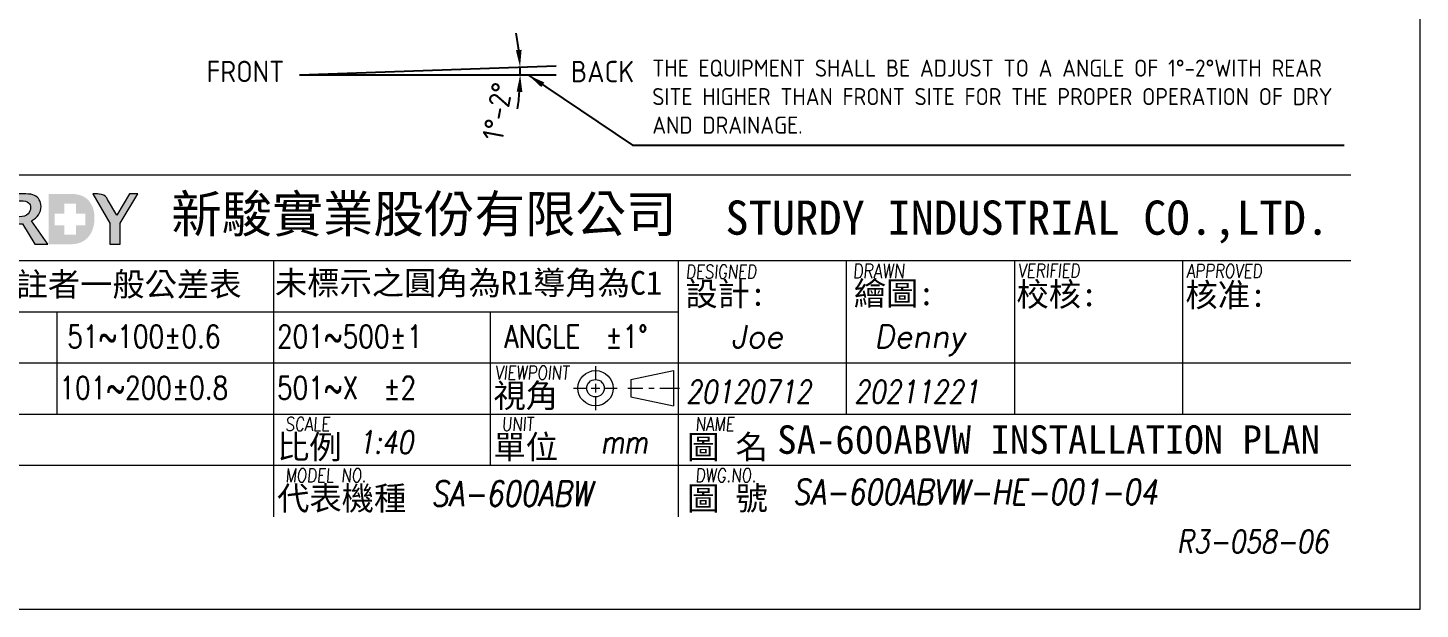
# Model space of a CAD drawing. Header units: millimetres. Extents: x -232689 to -212764, y -30313 to -8108.
# Drawn here: x -217650 to -212764, y -30313 to -28274 of the extents above; entities that cross this region are included whole.
import ezdxf

# ---------------------------------------------------------------- set-up
doc = ezdxf.new("R2010")
doc.units = ezdxf.units.MM
doc.layers.get('0').update_dxf_attribs({"lineweight": 25})
for name, color, linetype, lineweight in [('D', 3, 'Continuous', 13), ('F', 7, 'Continuous', 15), ('T', 4, 'Continuous', 15)]:
    doc.layers.add(name, color=color, linetype=linetype, lineweight=lineweight)
doc.styles.get("Standard").update_dxf_attribs({"font": 'KAIU.TTF'})
doc.styles.add('STU25', font='isocp2.shx')
doc.styles.add('Text', font='romans.shx', dxfattribs={"width": 0.8, "oblique": 10})
doc.dimstyles.new('STU25', dxfattribs={"dimscale": 30, "dimtxt": 2.5, "dimasz": 2, "dimexe": 0.6, "dimexo": 1, "dimgap": 1, "dimtad": 1, "dimdsep": 46, "dimtxsty": 'STU25', "dimcen": 2, "dimazin": 2, "dimtfac": 1, "dimtmove": 0, "dimatfit": 3, "dimfxl": 0, "dimtolj": 1, "dimtzin": 0, "dimarcsym": 0})
doc.dimstyles.new('STU25$7', dxfattribs={"dimscale": 30, "dimtxt": 2.5, "dimasz": 2, "dimexe": 1.25, "dimexo": 0.625, "dimgap": 1, "dimtad": 0, "dimdec": 4, "dimdsep": 46, "dimtxsty": 'STU25', "dimcen": 2.5, "dimazin": 2, "dimtfac": 1, "dimtdec": 4, "dimtmove": 0, "dimatfit": 3, "dimfxl": 0, "dimtolj": 1, "dimtzin": 0, "dimarcsym": 0})

# ---------------------------------------------------------------- blocks, each defined once
blk = doc.blocks.new('*D17')
at = {"layer": 'D', "color": 0, "lineweight": -2}
for start, end in [(6.4401, 10.8803), (0, 2), (351.1197, 355.5599)]:
    blk.add_arc((-216696.7, -28438.7), 774.4, start, end, dxfattribs=at)
at = {"layer": 'D', "color": 0}
for points in [[(-215937.1, -28352.5), (-215917.2, -28351.1), (-215922.7, -28411.6)], [(-215914.6, -28499), (-215934.6, -28498.2), (-215922.2, -28438.7)]]:
    blk.add_solid(points, dxfattribs=at)
at = {"layer": 'Defpoints', "color": 0}
for p in [(-215922.4, -28420.6), (-215796.2, -28407.2), (-216696.7, -28438.7), (-216696.7, -28438.7), (-215795.7, -28438.7)]:
    blk.add_point(p, dxfattribs=at)
at = {"layer": 'D', "color": 0, "insert": (-216001.5, -28567.2), "char_height": 75, "attachment_point": 5, "rotation": 79.526, "style": 'STU25'}
blk.add_mtext('1%%D-2%%D', dxfattribs=at)
blk = doc.blocks.new('新駿LOGO')
at = {"layer": 'F'}
h = blk.add_hatch(color=256, dxfattribs=at)
edge = h.paths.add_edge_path()
edge.add_spline(control_points=[(-518.54, -443.62), (-518.54, -443.62), (-518.54, -439.2), (-518.54, -439.2), (-518.54, -439.2), (-516.88, -439.2), (-516.88, -439.2), (-516.55, -439.2), (-516.29, -439.25), (-516.11, -439.33), (-515.93, -439.41), (-515.79, -439.54), (-515.69, -439.72), (-515.59, -439.89), (-515.54, -440.08), (-515.54, -440.3), (-515.54, -440.56), (-515.61, -440.8), (-515.76, -441.03), (-515.91, -441.26), (-516.12, -441.44), (-516.39, -441.56), (-516.39, -441.56), (-514.95, -443.62), (-514.95, -443.62), (-514.95, -443.62), (-516.07, -443.62), (-516.07, -443.62), (-516.07, -443.62), (-517.17, -441.81), (-517.17, -441.81), (-517.17, -441.81), (-517.67, -441.81), (-517.67, -441.81), (-517.67, -441.81), (-517.67, -443.62), (-517.67, -443.62), (-517.67, -443.62), (-518.54, -443.62), (-518.54, -443.62)], knot_values=[0, 0, 0, 0, 1, 1, 1, 2, 2, 2, 3, 3, 3, 4, 4, 4, 5, 5, 5, 6, 6, 6, 7, 7, 7, 8, 8, 8, 9, 9, 9, 10, 10, 10, 11, 11, 11, 12, 12, 12, 13, 13, 13, 13], degree=3, periodic=1)
edge = h.paths.add_edge_path(flags=16)
edge.add_spline(control_points=[(-517.67, -441.21), (-517.67, -441.21), (-517.46, -441.21), (-517.46, -441.21), (-517.08, -441.21), (-516.82, -441.13), (-516.68, -440.96), (-516.53, -440.8), (-516.46, -440.61), (-516.46, -440.4), (-516.46, -440.22), (-516.52, -440.08), (-516.63, -439.97), (-516.75, -439.86), (-516.99, -439.81), (-517.35, -439.81), (-517.35, -439.81), (-517.67, -439.81), (-517.67, -439.81), (-517.67, -439.81), (-517.67, -441.21), (-517.67, -441.21)], knot_values=[0, 0, 0, 0, 1, 1, 1, 2, 2, 2, 3, 3, 3, 4, 4, 4, 5, 5, 5, 6, 6, 6, 7, 7, 7, 7], degree=3, periodic=1)
h = blk.add_hatch(color=256, dxfattribs=at)
edge = h.paths.add_edge_path()
edge.add_spline(control_points=[(-514.87, -443.62), (-514.87, -443.62), (-513.05, -443.62), (-513.05, -443.62)], knot_values=[-9, -9, -9, -9, -8, -8, -8, -8], degree=3, periodic=0)
edge.add_spline(control_points=[(-513.05, -443.62), (-512.51, -443.62), (-512.09, -443.52), (-511.79, -443.32)], knot_values=[-8, -8, -8, -8, -7, -7, -7, -7], degree=3, periodic=0)
edge.add_spline(control_points=[(-511.79, -443.32), (-511.48, -443.12), (-511.25, -442.85), (-511.09, -442.5)], knot_values=[-7, -7, -7, -7, -6, -6, -6, -6], degree=3, periodic=0)
edge.add_spline(control_points=[(-511.09, -442.5), (-510.93, -442.15), (-510.85, -441.76), (-510.85, -441.32)], knot_values=[-6, -6, -6, -6, -5, -5, -5, -5], degree=3, periodic=0)
edge.add_spline(control_points=[(-510.85, -441.32), (-510.85, -440.87), (-510.93, -440.49), (-511.1, -440.17)], knot_values=[-5, -5, -5, -5, -4, -4, -4, -4], degree=3, periodic=0)
edge.add_spline(control_points=[(-511.1, -440.17), (-511.27, -439.85), (-511.49, -439.61), (-511.78, -439.45)], knot_values=[-4, -4, -4, -4, -3, -3, -3, -3], degree=3, periodic=0)
edge.add_spline(control_points=[(-511.78, -439.45), (-512.06, -439.29), (-512.46, -439.2), (-512.97, -439.2)], knot_values=[-3, -3, -3, -3, -2, -2, -2, -2], degree=3, periodic=0)
edge.add_spline(control_points=[(-512.97, -439.2), (-512.97, -439.2), (-514.87, -439.2), (-514.87, -439.2)], knot_values=[-2, -2, -2, -2, -1, -1, -1, -1], degree=3, periodic=0)
edge.add_spline(control_points=[(-514.87, -439.2), (-514.87, -439.2), (-514.87, -443.62), (-514.87, -443.62)], knot_values=[-1, -1, -1, -1, 0, 0, 0, 0], degree=3, periodic=0)
h.paths.add_polyline_path([(-514.34, -441.95), (-514.34, -440.92), (-513.51, -440.92), (-513.51, -440.07), (-512.48, -440.07), (-512.48, -440.92), (-511.64, -440.92), (-511.64, -441.95), (-512.48, -441.95), (-512.48, -442.77), (-513.51, -442.77), (-513.51, -441.95)], flags=16)
h = blk.add_hatch(color=256, dxfattribs=at)
edge = h.paths.add_edge_path()
edge.add_spline(control_points=[(-509.51, -443.62), (-509.51, -443.62), (-509.51, -441.77), (-509.51, -441.77), (-509.51, -441.77), (-511, -439.2), (-511, -439.2), (-511, -439.2), (-510.64, -439.2), (-510.64, -439.2), (-510.64, -439.2), (-510.3, -439.19), (-510.04, -439.32), (-509.79, -439.45), (-509.71, -439.68), (-509.71, -439.68), (-509.71, -439.68), (-508.9, -441.07), (-508.9, -441.07), (-508.9, -441.07), (-507.78, -439.2), (-507.78, -439.2), (-507.78, -439.2), (-507.05, -439.2), (-507.05, -439.2), (-507.05, -439.2), (-508.59, -441.77), (-508.59, -441.77), (-508.59, -441.77), (-508.59, -443.62), (-508.59, -443.62), (-508.59, -443.62), (-509.51, -443.62), (-509.51, -443.62)], knot_values=[0, 0, 0, 0, 1, 1, 1, 2, 2, 2, 3, 3, 3, 4, 4, 4, 5, 5, 5, 6, 6, 6, 7, 7, 7, 8, 8, 8, 9, 9, 9, 10, 10, 10, 11, 11, 11, 11], degree=3, periodic=1)
at = {"layer": 'F', "lineweight": 0}
for points, knots in [([(-518.54, -443.62), (-518.54, -443.62), (-518.54, -439.2), (-518.54, -439.2), (-518.54, -439.2), (-516.88, -439.2), (-516.88, -439.2), (-516.55, -439.2), (-516.29, -439.25), (-516.11, -439.33), (-515.93, -439.41), (-515.79, -439.54), (-515.69, -439.72), (-515.59, -439.89), (-515.54, -440.08), (-515.54, -440.3), (-515.54, -440.56), (-515.61, -440.8), (-515.76, -441.03), (-515.91, -441.26), (-516.12, -441.44), (-516.39, -441.56), (-516.39, -441.56), (-514.95, -443.62), (-514.95, -443.62), (-514.95, -443.62), (-516.07, -443.62), (-516.07, -443.62), (-516.07, -443.62), (-517.17, -441.81), (-517.17, -441.81), (-517.17, -441.81), (-517.67, -441.81), (-517.67, -441.81), (-517.67, -441.81), (-517.67, -443.62), (-517.67, -443.62), (-517.67, -443.62), (-518.54, -443.62), (-518.54, -443.62)], [0, 0, 0, 0, 1, 1, 1, 2, 2, 2, 3, 3, 3, 4, 4, 4, 5, 5, 5, 6, 6, 6, 7, 7, 7, 8, 8, 8, 9, 9, 9, 10, 10, 10, 11, 11, 11, 12, 12, 12, 13, 13, 13, 13]), ([(-509.51, -443.62), (-509.51, -443.62), (-509.51, -441.77), (-509.51, -441.77), (-509.51, -441.77), (-511, -439.2), (-511, -439.2), (-511, -439.2), (-510.64, -439.2), (-510.64, -439.2), (-510.64, -439.2), (-510.3, -439.19), (-510.04, -439.32), (-509.79, -439.45), (-509.71, -439.68), (-509.71, -439.68), (-509.71, -439.68), (-508.9, -441.07), (-508.9, -441.07), (-508.9, -441.07), (-507.78, -439.2), (-507.78, -439.2), (-507.78, -439.2), (-507.05, -439.2), (-507.05, -439.2), (-507.05, -439.2), (-508.59, -441.77), (-508.59, -441.77), (-508.59, -441.77), (-508.59, -443.62), (-508.59, -443.62), (-508.59, -443.62), (-509.51, -443.62), (-509.51, -443.62)], [0, 0, 0, 0, 1, 1, 1, 2, 2, 2, 3, 3, 3, 4, 4, 4, 5, 5, 5, 6, 6, 6, 7, 7, 7, 8, 8, 8, 9, 9, 9, 10, 10, 10, 11, 11, 11, 11]), ([(-517.67, -441.21), (-517.67, -441.21), (-517.46, -441.21), (-517.46, -441.21), (-517.08, -441.21), (-516.82, -441.13), (-516.68, -440.96), (-516.53, -440.8), (-516.46, -440.61), (-516.46, -440.4), (-516.46, -440.22), (-516.52, -440.08), (-516.63, -439.97), (-516.75, -439.86), (-516.99, -439.81), (-517.35, -439.81), (-517.35, -439.81), (-517.67, -439.81), (-517.67, -439.81), (-517.67, -439.81), (-517.67, -441.21), (-517.67, -441.21)], [0, 0, 0, 0, 1, 1, 1, 2, 2, 2, 3, 3, 3, 4, 4, 4, 5, 5, 5, 6, 6, 6, 7, 7, 7, 7])]:
    blk.add_open_spline(points, degree=3, knots=knots, dxfattribs=at)
at = {"attachment_point": 1, "style": 'STU25'}
for s, insert, char_height in [('{\\f標楷體|b0|i0|c136|p65;新駿實業股份有限公司}', (-504.12, -439.33), 3.25), ('{\\f標楷體|b0|i0|c136|p65;STURDY\\H0.9667x; \\H1.034x;INDUSTRIAL CO.,LTD.}', (-455.51, -439.78), 3)]:
    blk.add_mtext(s, dxfattribs=dict(at, insert=insert, char_height=char_height))
blk = doc.blocks.new('H421')
at = {"layer": 'F', "color": 7}
for p, q in [((155.91, 38.09), (286.91, 38.09)), ((211.36, 38.09), (286.91, 38.09)), ((155.91, 30.59), (286.91, 30.59)), ((192.41, 30.59), (192.41, 17.09)), ((242.66, 30.59), (242.66, 17.09)), ((257.41, 30.59), (257.41, 17.09)), ((272.16, 30.59), (272.16, 17.09)), ((155.91, 26.09), (227.91, 26.09)), ((173.41, 26.09), (173.41, 17.09)), ((211.41, 26.09), (211.41, 17.09)), ((155.91, 21.59), (286.91, 21.59)), ((214.91, 21.59), (286.91, 21.59)), ((227.91, 21.59), (286.91, 21.59)), ((155.91, 17.09), (286.91, 17.09)), ((211.41, 17.09), (211.41, 12.59)), ((227.91, 17.09), (227.91, 8.09)), ((286.91, 12.59), (155.91, 12.59))]:
    blk.add_line(p, q, dxfattribs=at)
at = {"layer": 'F'}
for p, q in [((227.91, 30.59), (227.91, 17.09)), ((192.41, 17.09), (192.41, 8.09))]:
    blk.add_line(p, q, dxfattribs=at)
at = {"layer": 'F', "color": 0}
for p, q in [((220.66, 21.32), (220.66, 20.14)), ((223.77, 20.14), (227.5, 20.92)), ((227.5, 20.92), (227.5, 17.84)), ((220.66, 19.77), (220.66, 19)), ((223.77, 20.14), (223.77, 18.62)), ((218.72, 19.38), (219.89, 19.38)), ((220.27, 19.38), (221.04, 19.38)), ((220.66, 18.62), (220.66, 17.45)), ((221.42, 19.38), (222.57, 19.38)), ((223.49, 19.38), (224.81, 19.38)), ((223.77, 18.62), (227.5, 17.84)), ((225.34, 19.38), (225.81, 19.38)), ((226.31, 19.38), (228.03, 19.38))]:
    blk.add_line(p, q, dxfattribs=at)
for radius in [1.54, 0.762]:
    blk.add_circle((220.66, 19.38), radius, dxfattribs=at)
blk.add_blockref('新駿LOGO', (687.56, 475.62))
at = {"layer": 'F', "lineweight": -3}
for s, height, p in [('未標註者一般公差表', 2.076, (164.12, 27.45)), ('未標示之圓角為R1導角為C1', 2.0757, (192.54, 27.58)), ('設計:', 2.076, (228.54, 26.61)), ('繪圖:', 2.076, (243.32, 26.66)), ('校核:', 2.076, (257.59, 26.57)), ('核准:', 2.076, (272.41, 26.52)), ('視角', 2.076, (211.71, 17.69)), ('比例', 2.076, (192.73, 13.19)), ('單位', 2.076, (211.71, 13.19)), ('圖 名', 2.076, (228.7, 13.19)), ('代表機種', 2.076, (192.73, 8.69)), ('圖 號', 2.076, (228.7, 8.69))]:
    blk.add_text(s, height=height, dxfattribs=at).set_placement(p)
at = {"layer": 'F', "color": 1, "lineweight": 15, "style": 'Text', "oblique": 5, "width": 0.8}
for s, height, p in [('DESIGNED', 1.2, (228.57, 29.01)), ('DRAWN', 1.245, (243.23, 29.03)), ('VERIFIED', 1.2, (257.72, 29.09)), ('APPROVED', 1.2, (272.5, 29.06)), ('VIEWPOINT', 1.2, (211.83, 20.13)), ('SCALE', 1.2, (193.44, 15.63)), ('UNIT', 1.2, (212.42, 15.63)), ('NAME', 1.2, (229.41, 15.63)), ('MODEL NO.', 1.2, (193.44, 11.13)), ('DWG.NO.', 1.2, (229.41, 11.13))]:
    blk.add_text(s, height=height, dxfattribs=at).set_placement(p)
at = {"layer": 'F', "lineweight": 20, "style": 'Text', "width": 0.8}
for s, p in [('51~100±0.6', (174.32, 22.91)), ('201~500±1', (192.72, 22.91)), ('ANGLE  ±1%%D', (212.68, 22.91)), ('101~200±0.8', (173.63, 18.41)), ('501~X  ±2', (192.72, 18.41))]:
    blk.add_text(s, height=2, dxfattribs=at).set_placement(p)

msp = doc.modelspace()

# ---------------------------------------------------------------- linework, layer by layer
for q in [(-215796.222, -28407.218), (-215795.673, -28438.663)]:
    msp.add_line((-216696.673, -28438.663), q)
at = {"layer": 'F', "color": 6}
msp.add_lwpolyline([(-224484.3, -22073.478), (-224484.3, -30313.478), (-212764.3, -30313.478), (-212764.3, -22073.478)], close=True, dxfattribs=at)
msp.add_lwpolyline([(-224484.3, -22073.478), (-224484.3, -30313.478), (-212764.3, -30313.478), (-212764.3, -22073.478)], close=True, dxfattribs=at)

# ---------------------------------------------------------------- block references
at = {"xscale": 40, "yscale": 40, "zscale": 40}
msp.add_blockref('H421', (-224484.3, -30313.478), dxfattribs=at)

# ---------------------------------------------------------------- texts
at = {"layer": 'D', "color": 4}
msp.add_text('SA-600ABVW INSTALLATION PLAN', height=100, dxfattribs=at).set_placement((-215020.375, -29768.559))
at = {"layer": 'D', "char_height": 75, "width": 218.181, "attachment_point": 1}
for s, insert in [('{\\Fisocp2.shx;FRONT}', (-217022.891, -28389.537)), ('{\\Fisocp2.shx;BACK}', (-215744.368, -28389.987))]:
    msp.add_mtext(s, dxfattribs=dict(at, insert=insert))
at = {"layer": 'D', "insert": (-215458.571, -28385.319), "char_height": 60, "attachment_point": 1}
msp.add_mtext('{\\Fisocp2.shx;\\C3;THE EQUIPMENT SHALL BE ADJUST TO A ANGLE OF 1%%d-2%%dWITH REAR \\PSITE HIGHER THAN FRONT SITE FOR THE PROPER OPERATION OF DRY \\PAND DRAINAGE.}', dxfattribs=at)
at = {"layer": 'T', "lineweight": 20, "style": 'Text', "oblique": 10}
for s, p in [('Joe', (-215182.529, -29396.889)), ('Denny', (-214680.259, -29396.889))]:
    msp.add_text(s, height=80, dxfattribs=at).set_placement(p)
at = {"layer": 'T', "lineweight": 20, "style": 'Text', "oblique": 10, "width": 0.8}
for s, height, p in [('20120712', 80, (-215340.147, -29590.589)), ('20211221', 80, (-214750.147, -29590.589)), ('1:40', 80, (-216490.06, -29767.369)), ('mm', 80, (-215639.734, -29767.143)), ('SA-600ABW', 88, (-216234.984, -29951.905)), ('SA-600ABVW-HE-001-04', 88, (-214965.848, -29946.31))]:
    msp.add_text(s, height=height, dxfattribs=at).set_placement(p)
at = {"layer": 'T', "linetype": 'Continuous', "lineweight": 20, "insert": (-213616.895, -30036.124), "char_height": 80, "attachment_point": 1, "style": 'Text'}
msp.add_mtext('{R3-058-06}', dxfattribs=at)

# ---------------------------------------------------------------- dimensions: what is measured, and where the dimension line sits
at = {"layer": 'D'}
dim = msp.add_angular_dim_2l(base=(-215922.446, -28420.642), line1=((-216696.673, -28438.663), (-215795.673, -28438.663)), line2=((-216696.673, -28438.663), (-215796.222, -28407.218)), text='1%%D-2%%D', dimstyle='STU25', override={"dimtxsty": 'STU25'}, dxfattribs=at)
dim.commit()
dim.dimension.update_dxf_attribs({"geometry": '*D17', "text_midpoint": (-215935.14, -28579.447), "dimtype": 162})

# ---------------------------------------------------------------- leaders
msp.add_leader([(-215892.731, -28440.448), (-215527.702, -28685.398), (-213030.846, -28685.398)], dimstyle='STU25$7', override={"dimgap": 1, "dimtad": 0}, dxfattribs=at)

doc.saveas('drawing.dxf')
